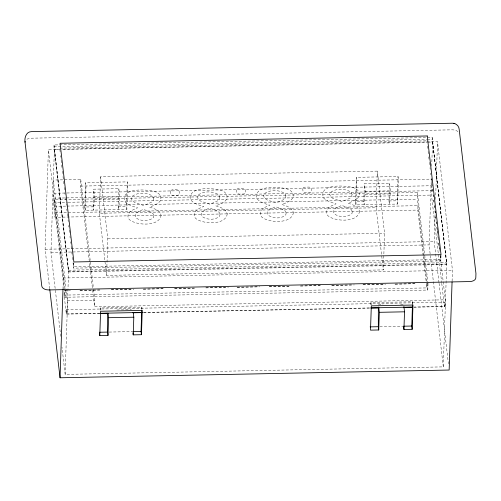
<?xml version="1.0" encoding="UTF-8"?>
<svg xmlns="http://www.w3.org/2000/svg" width="501" height="501" viewBox="0 0 501 501"><rect width="100%" height="100%" fill="white"/><g stroke="black" fill="none" stroke-linecap="round" stroke-linejoin="round"><path stroke-width="0.38" stroke-dasharray="2.5 1.88" d="M49.693 288.739L45.103 249.254L48.415 149.486L60.915 149.242M432.175 137.449L446.685 264.465L68.543 271.98L53.983 146.73L54.039 144.964L432.175 137.449L446.742 262.699L443.285 366.876L65.149 374.391L61.986 347.199M60.721 336.321L50.964 252.41L54.377 149.561L59.857 149.448M423.138 255.541L417.853 210.076L55.06 217.29L53.35 202.586L53.494 198.171L52.924 193.267L431.06 185.752L431.63 190.656L431.486 195.071L441.663 282.583M428.029 283.416L427.81 290.048L65.017 297.25L54.446 206.337L54.665 199.711L417.458 192.516L427.942 282.652M55.06 217.29L55.204 212.875L417.997 205.66L417.853 210.076M62.994 288.92L63.358 278.011L48.415 149.486M99.912 313.438L66.32 314.102L64.109 295.12L64.26 290.705L70.509 290.58M65.017 297.262L65.236 290.624L54.665 199.711M66.32 314.102L66.464 309.687L444.6 302.172L445.095 306.424L413.845 307.044M99.774 313.288L66.959 313.939L67.397 300.694L66.051 289.09M65.149 374.391L68.606 270.214L54.039 144.964M441.018 255.372L440.836 260.858L73.66 268.16L73.841 262.749M92.366 287.749L80.548 186.103L80.767 179.477L53.363 180.022L65.957 288.319M84.838 207.007L85.646 182.721L127.298 181.894L127.68 185.163L126.872 209.449L85.22 210.276L84.838 207.007L93.061 206.838L93.443 210.113L94.52 196.705L93.649 189.178L118.856 188.677L119.733 196.198L118.649 209.612L118.274 206.337L118.856 188.677M85.22 210.276L86.028 185.99L85.646 182.721M93.061 206.838L93.649 189.178M445.095 306.424L445.314 299.798L94.583 306.775L94.802 300.149L93.449 288.545M99.361 213.257L100.576 176.615L377.328 171.117L384.555 233.247L383.34 269.895L106.588 275.393L99.361 213.257L376.113 207.758L383.34 269.895M100.137 310.251L100.213 307.971L141.864 307.144L142.09 309.104M106.588 275.393L107.803 238.752L100.576 176.615M126.872 209.449L126.49 206.174L127.298 181.894M141.783 309.418L141.864 307.144M355.566 201.621L356.374 177.341L398.019 176.515L398.401 179.784L397.594 204.064L355.948 204.89L355.566 201.621L363.789 201.458L364.164 204.727L365.248 191.319L364.371 183.798L389.578 183.297L390.454 190.818L389.377 204.226L388.995 200.957L389.578 183.297M355.948 204.89L356.75 180.61L356.374 177.341M363.789 201.458L364.371 183.798M370.859 304.865L370.934 302.591L412.586 301.765L412.893 304.376M376.113 207.758L377.328 171.117M397.594 204.064L397.218 200.795L398.019 176.515M412.511 304.038L412.586 301.765M427.81 290.048L417.239 199.122L417.458 192.503M427.084 140.606L427.034 142.152L60.64 149.436M64.109 295.12L426.902 287.912L427.046 283.497M443.285 366.876L429.1 244.895L431.298 178.663M431.712 166.194L432.513 142.04L427.716 142.14M438.97 282.551L434.198 241.52L435.206 211.121M435.594 199.429L437.511 141.752L61.698 149.223M413.983 307.194L444.456 306.587L444.6 302.172M452.096 281.186L452.453 270.271L437.511 141.752M53.983 146.73L426.652 139.322M427.428 139.309L432.119 139.215M59.901 148.127L427.077 140.825M80.548 186.103L431.28 179.126L431.461 180.673M94.52 196.705L119.733 196.198M365.248 191.319L390.454 190.818M53.494 198.171L431.63 190.656M94.42 199.793L119.626 199.292M365.141 194.413L390.354 193.912M53.35 202.586L67.41 202.31M68.192 202.291L431.486 195.071M54.446 206.337L66.176 206.118M66.952 206.086L417.239 199.135M118.274 206.337L126.49 206.174M388.995 200.957L397.218 200.795M107.803 238.752L384.555 233.247M45.103 249.254L434.198 241.52M50.964 252.41L429.1 244.895M68.606 270.214L446.742 262.699M63.358 278.011L452.453 270.271M65.236 290.624L68.368 290.574M80.097 290.342L99.643 289.954M111.372 289.722L130.918 289.334M143.424 289.083L162.975 288.695M174.705 288.463L194.25 288.075M205.98 287.843L225.525 287.455M237.255 287.217L257.583 286.816M269.306 286.585L288.858 286.196M300.587 285.958L320.133 285.57M331.862 285.338L351.408 284.95M363.137 284.718L383.465 284.311M395.195 284.08L414.74 283.691M426.464 283.441L428.029 283.428M79.897 290.398L101.784 289.96M111.172 289.772L133.842 289.321M143.23 289.14L165.117 288.701M174.505 288.513L196.392 288.081M205.779 287.893L228.45 287.442M237.054 287.273L259.725 286.822M269.112 286.635L291 286.196M300.387 286.015L322.275 285.576M331.662 285.388L354.332 284.937M362.937 284.768L385.607 284.317M394.995 284.13L416.882 283.698M67.397 300.694L94.802 300.149M116.883 310L131.4 309.706M378.443 304.796L383.027 304.708M400.593 304.357L403.649 304.295M143.524 312.417L370.095 307.915M143.662 312.568L370.233 308.065M109.155 332.063L132.07 331.606M379.877 326.677L402.798 326.226M432.513 142.04L446.698 264.021L68.562 271.536L54.377 149.561M440.429 255.654L440.88 259.537L73.703 266.833L73.165 262.18M427.485 146.029L427.754 148.359M428.117 151.459L428.386 153.788M428.75 156.894L429.019 159.218M429.376 162.324L429.651 164.654M430.008 167.754L430.19 169.307M430.641 173.183L430.822 174.736M431.273 178.619L431.455 180.172M431.906 184.049L432.087 185.602M432.538 189.478L432.714 191.031M433.171 194.908L433.346 196.461M433.797 200.344L433.979 201.897M434.43 205.773L434.611 207.326M435.062 211.203L435.244 212.756M435.695 216.632L435.876 218.185M436.327 222.068L436.509 223.621M436.96 227.498L437.317 230.604M437.411 231.374L437.768 234.481M438.131 237.587L438.4 239.91M438.763 243.016L439.214 246.893M439.302 247.669L439.665 250.776M440.204 255.429L440.836 260.858M431.824 183.767L432.094 186.09M432.451 189.184L432.72 191.507M433.083 194.601L433.352 196.918M433.709 200.012L433.979 202.335M434.342 205.429L434.611 207.752M434.968 210.846L435.237 213.163M435.688 217.033L435.87 218.58M436.227 221.674L436.503 223.991M436.859 227.091L437.129 229.408M437.216 230.184L437.761 234.825M437.849 235.595L438.388 240.236M438.751 243.329L439.02 245.653M439.108 246.429L439.646 251.07M440.185 255.71L445.314 299.798M441.75 283.353L444.456 306.587M439.064 283.322L448.426 363.845M423.226 256.318L426.094 280.973M426.457 284.054L426.902 287.912M370.934 302.591L371.241 305.209M100.213 307.971L100.438 309.931M80.767 179.477L93.361 287.774M92.641 290.079L94.583 306.775M59.945 150.225L60.126 151.778M60.577 155.654L60.759 157.208M61.122 160.314L61.573 164.19M61.661 164.967L62.024 168.073M62.381 171.173L62.65 173.503M63.013 176.602L63.464 180.485M63.558 181.262L63.915 184.362M64.278 187.468L64.548 189.798M64.911 192.898L65.086 194.451M65.449 197.557L65.719 199.88M66.17 203.763L66.351 205.316M66.802 209.193L66.984 210.746M67.347 213.846L67.616 216.175M68.067 220.052L68.249 221.605M68.7 225.488L68.881 227.041M69.238 230.141L69.507 232.47M69.958 236.347L70.14 237.9M70.591 241.776L70.773 243.329M71.136 246.436L71.405 248.765M71.768 251.865L72.038 254.195M72.394 257.295L72.67 259.624M73.027 262.731L73.66 268.16M66.464 309.687L66.959 313.939M457.977 131.675A6.594 3.92 1.9 0 0 452.052 129.828L31.168 138.195A6.594 3.92 1.9 0 0 26.653 139.435M161.109 215.211C159.631 226.872 135.946 225.657 129.245 219.482A13.408 7.972 1.9 0 1 128.369 214.002L130.172 211.704L133.279 209.643L137.606 207.815L132.013 206.093L127.824 204.157L125.131 201.922C119.382 187.255 147.939 189.153 155.492 191.839A11.642 6.926 1.9 0 1 160.477 195.941L161.003 197.782L160.483 200.644L158.31 203.08L154.615 205.197L149.548 207.12C153.939 208.591 159.85 210.057 161.109 215.211M227.254 213.896C225.776 225.556 202.097 224.342 195.39 218.167A13.408 7.972 1.9 0 1 194.52 212.687L196.317 210.389L199.429 208.328L203.757 206.5L198.164 204.777L193.968 202.842L191.282 200.607C185.533 185.94 214.084 187.844 221.636 190.524A11.642 6.926 1.9 0 1 226.621 194.626L227.147 196.467L226.627 199.329L224.461 201.765L220.759 203.888L215.699 205.805C220.083 207.276 225.995 208.742 227.254 213.896M293.404 212.581C291.926 224.241 268.242 223.026 261.541 216.852A13.408 7.972 1.9 0 1 260.664 211.372L262.468 209.074L265.574 207.013L269.901 205.185L264.309 203.462L260.119 201.527L257.426 199.292C251.677 184.625 280.234 186.529 287.787 189.209A11.642 6.926 1.9 0 1 292.772 193.311L293.298 195.152L292.778 198.014L290.605 200.45L286.91 202.573L281.844 204.489C286.234 205.961 292.146 207.427 293.404 212.581M359.549 211.265C358.071 222.926 334.392 221.711 327.685 215.536A13.408 7.972 1.9 0 1 326.815 210.057L328.618 207.758L331.725 205.698L336.052 203.869L330.46 202.147L326.27 200.212L323.577 197.976C317.828 183.31 346.379 185.213 353.938 187.894A11.642 6.926 1.9 0 1 358.923 191.996L359.442 193.837L358.923 196.699L356.756 199.135L353.061 201.258L347.995 203.174C352.378 204.646 358.29 206.111 359.549 211.265M170.415 191.182L170.753 194.144L171.593 195.002L173.014 195.415L177.404 195.321L178.757 194.851L179.402 193.937L179.064 190.975L178.231 190.111L176.809 189.704L172.419 189.791L171.06 190.267L170.415 191.182M236.566 189.866L236.904 192.829L237.737 193.687L239.165 194.1L243.549 194.006L244.908 193.536L245.553 192.622L245.214 189.66L244.375 188.802L242.954 188.389L238.57 188.476L237.211 188.952L236.566 189.866M302.71 188.551L303.055 191.514L303.888 192.371L305.309 192.785L309.699 192.691L311.052 192.221L311.697 191.307L311.359 188.345L310.526 187.487L309.104 187.073L304.714 187.161L303.362 187.637L302.71 188.551M153.863 215.58L153.494 217.522C149.004 221.636 140.787 221.392 135.984 217.872L135.145 215.956L135.502 214.096L137.03 212.38L143.286 209.33L151.095 212.18L153.074 213.752L153.863 215.58M220.008 214.271L219.645 216.207C215.148 220.321 206.938 220.077 202.135 216.557L201.289 214.641L201.653 212.781L203.181 211.065L209.431 208.015L217.246 210.865L219.219 212.437L220.008 214.271M286.159 212.956L285.789 214.891C281.299 219.006 273.083 218.762 268.279 215.242L267.44 213.326L267.797 211.466L269.325 209.75L275.581 206.7L283.397 209.55L285.37 211.121L286.159 212.956M352.303 211.641L351.94 213.583C347.443 217.691 339.233 217.447 334.43 213.927L333.585 212.011L333.948 210.151L335.476 208.435L341.726 205.385L349.541 208.234L351.514 209.813L352.303 211.641M153.644 198.34L153.225 200.394L151.471 202.197L143.825 205.554L134.713 202.517L132.314 200.782L131.343 198.678L131.794 196.574C137.362 192.071 146.824 192.271 152.686 196.167L153.644 198.34M219.795 197.025L219.369 199.079L217.622 200.882L209.975 204.239L200.857 201.202L198.459 199.467L197.494 197.363L197.945 195.258C203.506 190.756 212.969 190.956 218.831 194.851L219.795 197.025M285.939 195.709L285.52 197.763L283.766 199.567L276.12 202.924L267.008 199.886L264.609 198.152L263.639 196.048L264.096 193.943C269.657 189.441 279.12 189.641 284.981 193.536L285.939 195.709M352.09 194.394L351.671 196.448L349.917 198.252L342.271 201.609L333.152 198.571L330.754 196.837L329.79 194.732L330.24 192.628C335.802 188.125 345.264 188.326 351.126 192.221L352.09 194.394"/><path stroke-width="0.75" d="M25.05 142.246C24.248 137.737 26.265 131.519 31.682 131.594L452.566 123.227C456.073 123.108 459.179 126.152 459.217 129.646L475.95 273.54L475.818 277.51A6.594 3.92 1.9 0 1 469.7 281.568L48.816 289.935A6.594 3.92 1.9 0 1 41.783 286.14L25.05 142.246A6.594 3.92 1.9 0 1 25.156 141.232M452.065 281.963L449.147 370.039L60.051 377.773L62.969 289.697M108.066 313.188L108.592 317.703L108.009 335.363L99.787 335.526L100.595 311.24L142.24 310.413L141.439 334.699L133.216 334.862L132.99 332.896M133.216 334.862L133.805 317.202L133.279 312.687M141.439 334.699L141.057 331.424L141.758 310.182M412.16 329.314L411.778 326.045L403.562 326.207L403.938 329.476L412.16 329.314L412.968 305.034L371.316 305.86L370.508 330.14L378.731 329.977L379.32 312.317L378.706 307.057M403.938 329.476L404.526 311.816L403.912 306.556M411.778 326.045L412.486 304.796M100.551 313.269L141.958 312.449M370.872 307.896L412.279 307.075M100.695 313.419L107.728 313.282M132.727 312.781L142.102 312.599M371.016 308.046L378.825 307.89M403.831 307.395L412.423 307.226M108.592 317.703L133.805 317.202M379.32 312.317L404.526 311.816M99.405 332.257L107.627 332.088L108.009 335.363M132.834 331.587L141.057 331.424M370.133 326.871L378.349 326.708L378.731 329.977M454.808 123.584L453.424 123.277M99.48 332.908L99.787 335.526M49.787 289.509L60.051 377.773M378.343 307.89L378.349 326.708M107.615 313.269L107.627 332.088M427.24 135.971L60.064 143.267L73.866 261.979L441.043 254.677L427.24 135.971"/></g></svg>
